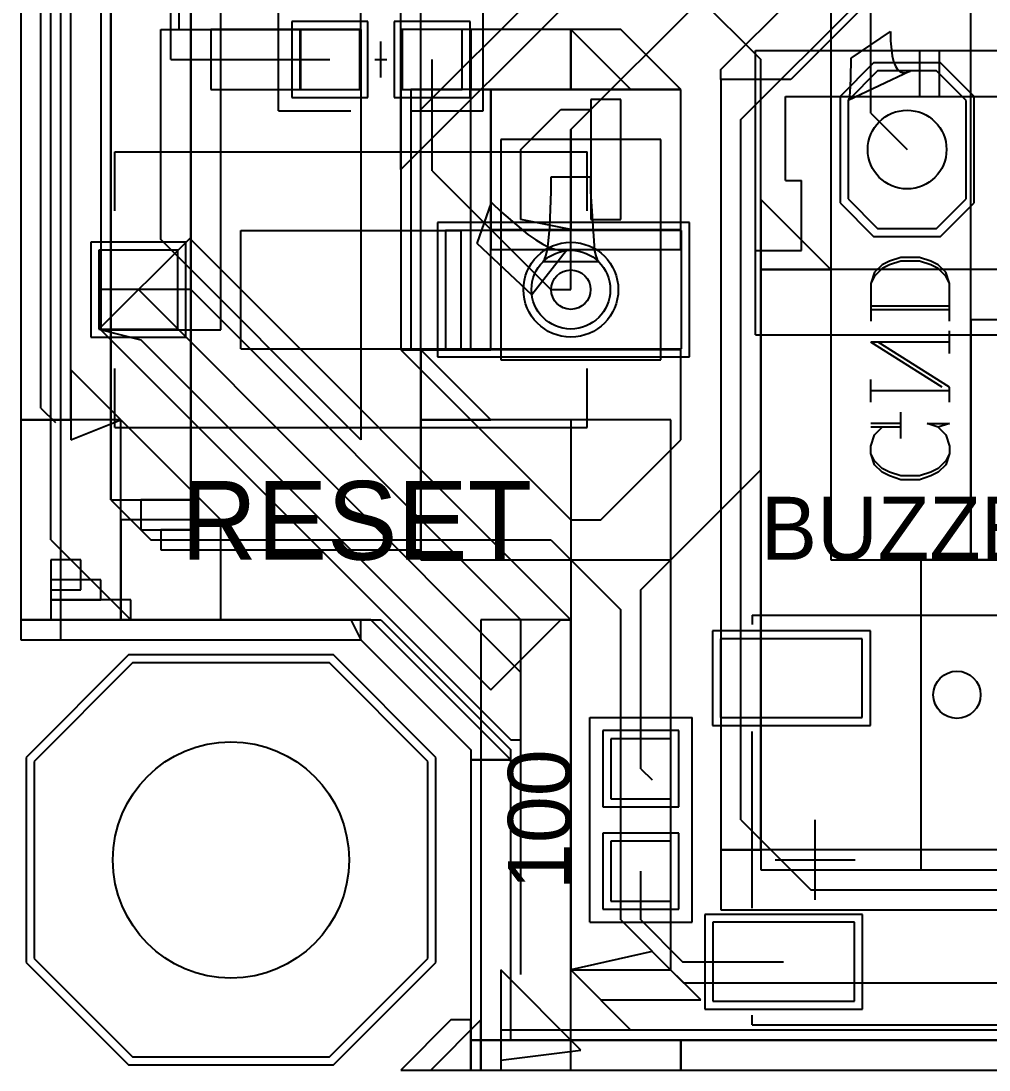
# Model space of a CAD drawing. Header units: millimetres. Extents: x 57.6 to 115.3, y 47.5 to 119.3.
# Drawn here: x 58.42 to 70.72, y 48.26 to 61.58 of the extents above; entities that cross this region are included whole.
import ezdxf

# ---------------------------------------------------------------- set-up
doc = ezdxf.new("R2010")
doc.units = ezdxf.units.MM
for name, color, linetype in [('BottomLayer', 5, 'Continuous'), ('BottomOverlay', 54, 'Continuous'), ('BottomSolder', 6, 'Continuous'), ('PadHoleLayer', 156, 'Continuous'), ('TopLayer', 1, 'Continuous'), ('TopOverlay', 2, 'Continuous'), ('TopSolder', 216, 'Continuous'), ('ViaHoleLayer', 16, 'Continuous')]:
    doc.layers.add(name, color=color, linetype=linetype)

msp = doc.modelspace()

# ---------------------------------------------------------------- linework, layer by layer
at = {"layer": 'BottomLayer'}
for p, q in [((58.801, 54.991), (58.801, 90.297)), ((58.42, 88.138), (58.42, 53.721)), ((58.928, 53.721), (58.928, 88.138)), ((59.563, 64.897), (59.563, 55.499)), ((60.579, 55.499), (60.579, 64.897)), ((59.563, 55.499), (59.563, 64.643)), ((65.405, 60.198), (68.199, 62.992)), ((63.246, 59.69), (63.246, 62.738)), ((60.579, 62.611), (60.579, 54.864)), ((63.5, 54.864), (63.5, 62.611)), ((65.659, 62.611), (63.5, 60.452)), ((63.5, 60.452), (63.5, 62.611)), ((66.04, 62.484), (63.246, 59.69)), ((67.31, 60.96), (68.453, 62.103)), ((69.469, 62.103), (68.199, 60.833)), ((67.564, 60.325), (69.088, 61.849)), ((67.31, 60.833), (67.31, 60.96)), ((69.301, 60.944), (68.926, 60.569)), ((70.051, 60.944), (69.301, 60.944)), ((70.426, 60.569), (70.051, 60.944)), ((67.31, 60.833), (67.31, 51.054)), ((67.818, 60.833), (67.31, 60.833)), ((68.199, 60.833), (67.31, 60.833)), ((67.818, 51.054), (67.818, 60.833)), ((65.659, 60.579), (65.659, 59.055)), ((66.04, 60.579), (65.659, 60.579)), ((66.04, 59.055), (66.04, 60.579)), ((68.926, 60.569), (68.926, 59.319)), ((70.426, 59.319), (70.426, 60.569)), ((64.77, 59.944), (65.278, 60.452)), ((65.278, 60.452), (65.659, 60.452)), ((65.659, 60.452), (65.405, 60.198)), ((67.564, 51.435), (67.564, 60.325)), ((65.405, 58.166), (65.405, 60.198)), ((65.405, 60.198), (65.405, 58.928)), ((64.516, 60.071), (64.516, 57.277)), ((66.548, 60.071), (64.516, 60.071)), ((66.548, 57.277), (66.548, 60.071)), ((64.77, 59.055), (64.77, 59.944)), ((65.154, 59.413), (65.155, 59.599)), ((65.155, 59.599), (65.655, 59.599)), ((65.655, 59.599), (65.656, 59.413)), ((65.138, 58.958), (65.154, 59.413)), ((65.656, 59.413), (65.706, 58.66)), ((68.707, 58.42), (67.818, 59.309)), ((67.818, 59.309), (67.818, 58.42)), ((68.926, 59.319), (69.301, 58.944)), ((70.051, 58.944), (70.426, 59.319)), ((65.405, 58.928), (64.77, 59.055)), ((65.659, 59.055), (66.04, 59.055)), ((65.118, 58.742), (65.138, 58.958)), ((69.301, 58.944), (70.051, 58.944)), ((65.104, 58.66), (65.118, 58.742)), ((65.071, 58.549), (65.089, 58.596)), ((65.089, 58.596), (65.104, 58.66)), ((65.706, 58.66), (65.721, 58.596)), ((65.721, 58.596), (65.739, 58.549)), ((65.051, 58.519), (65.071, 58.549)), ((65.759, 58.519), (65.051, 58.519)), ((65.739, 58.549), (65.759, 58.519)), ((67.818, 58.42), (67.818, 50.8)), ((76.835, 58.42), (67.818, 58.42)), ((67.818, 58.42), (68.707, 58.42)), ((64.389, 56.515), (63.5, 57.404)), ((63.5, 57.404), (63.5, 56.515)), ((64.516, 57.277), (66.548, 57.277)), ((63.5, 56.515), (63.5, 54.737)), ((66.675, 56.515), (63.5, 56.515)), ((63.5, 56.515), (64.389, 56.515)), ((65.405, 56.515), (65.405, 49.53)), ((66.675, 56.515), (65.405, 56.515)), ((66.675, 54.737), (66.675, 56.515)), ((66.675, 49.53), (66.675, 56.515)), ((59.563, 55.499), (60.071, 54.991)), ((59.563, 55.499), (60.579, 55.499)), ((59.944, 55.499), (59.944, 55.118)), ((60.579, 55.499), (59.944, 55.499)), ((60.579, 55.118), (60.579, 55.499)), ((59.944, 55.118), (60.579, 55.118)), ((60.198, 55.118), (60.198, 54.864)), ((60.579, 55.118), (60.198, 55.118)), ((60.579, 54.864), (60.579, 55.118)), ((58.801, 54.991), (59.817, 53.975)), ((60.071, 54.991), (65.151, 54.991)), ((65.151, 54.991), (66.04, 54.102)), ((58.801, 54.737), (58.801, 54.356)), ((59.182, 54.737), (58.801, 54.737)), ((59.182, 54.356), (59.182, 54.737)), ((60.198, 54.864), (60.579, 54.864)), ((60.579, 54.864), (63.5, 54.864)), ((63.5, 54.737), (66.675, 54.737)), ((58.801, 54.483), (58.801, 54.229)), ((59.436, 54.483), (58.801, 54.483)), ((59.436, 54.229), (59.436, 54.483)), ((58.801, 54.356), (59.182, 54.356)), ((58.801, 54.229), (59.436, 54.229)), ((58.801, 54.229), (58.801, 53.975)), ((59.817, 54.229), (58.801, 54.229)), ((59.817, 53.975), (59.817, 54.229)), ((66.04, 50.165), (66.04, 54.102)), ((58.42, 53.975), (58.42, 53.721)), ((62.738, 53.975), (58.42, 53.975)), ((58.801, 53.975), (59.817, 53.975)), ((59.817, 53.975), (62.992, 53.975)), ((62.611, 53.975), (62.738, 53.721)), ((62.865, 53.975), (62.611, 53.975)), ((62.738, 53.721), (62.738, 53.975)), ((64.643, 52.197), (62.865, 53.975)), ((62.992, 53.975), (64.643, 52.324)), ((58.42, 53.721), (62.738, 53.721)), ((58.42, 53.721), (58.928, 53.721)), ((62.738, 53.721), (64.135, 52.324)), ((59.837, 53.427), (58.587, 52.177)), ((62.337, 53.427), (59.837, 53.427)), ((63.587, 52.177), (62.337, 53.427)), ((64.135, 52.324), (64.135, 52.197)), ((64.643, 48.641), (64.643, 52.324)), ((58.587, 52.177), (58.587, 49.677)), ((63.587, 49.677), (63.587, 52.177)), ((64.135, 52.197), (64.135, 48.641)), ((64.643, 52.197), (64.135, 52.197)), ((64.135, 52.197), (64.643, 52.197)), ((64.643, 48.641), (64.643, 52.197)), ((67.564, 51.435), (68.453, 50.546)), ((67.31, 51.054), (67.31, 50.292)), ((74.041, 51.054), (67.31, 51.054)), ((67.31, 51.054), (67.818, 51.054)), ((67.818, 50.8), (76.835, 50.8)), ((68.453, 50.546), (83.312, 50.546)), ((67.31, 50.292), (74.041, 50.292)), ((66.04, 50.165), (66.837, 49.368)), ((58.587, 49.677), (59.837, 48.427)), ((62.337, 48.427), (63.587, 49.677)), ((66.439, 49.766), (65.405, 49.53)), ((67.056, 49.149), (66.439, 49.766)), ((65.532, 48.514), (64.516, 49.53)), ((64.516, 49.53), (64.516, 48.387)), ((65.405, 49.53), (66.675, 49.53)), ((65.405, 49.53), (65.786, 49.149)), ((66.837, 49.368), (106.645, 49.368)), ((65.786, 49.149), (67.056, 49.149)), ((63.881, 48.895), (63.246, 48.26)), ((64.135, 48.895), (63.881, 48.895)), ((64.135, 48.26), (64.135, 48.895)), ((64.135, 48.641), (64.135, 48.26)), ((66.802, 48.641), (64.135, 48.641)), ((64.135, 48.641), (64.643, 48.641)), ((64.643, 48.641), (107.442, 48.641)), ((66.802, 48.641), (66.802, 48.26)), ((108.585, 48.641), (66.802, 48.641)), ((66.802, 48.26), (66.802, 48.641)), ((64.516, 48.387), (65.532, 48.514)), ((59.837, 48.427), (62.337, 48.427)), ((63.246, 48.26), (64.135, 48.26)), ((64.135, 48.26), (66.802, 48.26)), ((66.802, 48.26), (108.585, 48.26))]:
    msp.add_line(p, q, dxfattribs=at)
msp.add_circle((65.405, 58.166), 0.5, dxfattribs=at)
at = {"layer": 'BottomOverlay'}
for p, q in [((69.358, 58.481), (69.263, 58.386)), ((69.453, 58.529), (69.358, 58.481)), ((69.453, 58.481), (69.358, 58.433)), ((69.596, 58.576), (69.453, 58.529)), ((69.596, 58.529), (69.453, 58.481)), ((69.834, 58.576), (69.596, 58.576)), ((69.834, 58.529), (69.596, 58.529)), ((69.977, 58.529), (69.834, 58.576)), ((69.977, 58.481), (69.834, 58.529)), ((70.072, 58.481), (69.977, 58.529)), ((70.072, 58.433), (69.977, 58.481)), ((70.167, 58.386), (70.072, 58.481)), ((69.263, 58.386), (69.215, 58.243)), ((69.263, 58.338), (69.215, 58.243)), ((69.358, 58.433), (69.263, 58.338)), ((70.167, 58.338), (70.072, 58.433)), ((70.215, 58.243), (70.167, 58.386)), ((70.215, 58.243), (70.167, 58.338)), ((69.215, 58.243), (69.215, 57.767)), ((70.215, 57.767), (70.215, 58.243)), ((70.215, 57.957), (69.215, 57.957)), ((70.215, 57.91), (69.215, 57.91)), ((70.215, 57.357), (70.215, 57.643)), ((70.12, 56.929), (69.215, 57.5)), ((70.215, 57.5), (69.215, 57.5)), ((70.215, 56.929), (69.31, 57.5)), ((69.215, 56.739), (69.215, 57.024)), ((70.215, 56.881), (69.215, 56.881)), ((70.215, 56.739), (70.215, 56.929)), ((69.596, 56.277), (69.596, 56.61)), ((69.596, 56.467), (69.215, 56.467)), ((70.072, 56.42), (69.929, 56.467)), ((69.929, 56.467), (70.215, 56.467)), ((70.215, 56.467), (70.072, 56.42)), ((69.596, 56.42), (69.215, 56.42)), ((69.263, 56.324), (69.358, 56.42)), ((70.072, 56.42), (70.167, 56.324)), ((69.215, 56.181), (69.263, 56.324)), ((70.167, 56.324), (70.215, 56.181)), ((69.215, 56.086), (69.215, 56.181)), ((69.263, 55.943), (69.215, 56.086)), ((69.263, 55.991), (69.215, 56.086)), ((70.215, 56.086), (70.167, 55.943)), ((70.215, 56.086), (70.167, 55.991)), ((70.215, 56.181), (70.215, 56.086)), ((69.358, 55.896), (69.263, 55.991)), ((69.358, 55.848), (69.263, 55.943)), ((70.167, 55.991), (70.072, 55.896)), ((70.167, 55.943), (70.072, 55.848)), ((69.453, 55.848), (69.358, 55.896)), ((69.453, 55.801), (69.358, 55.848)), ((69.596, 55.801), (69.453, 55.848)), ((69.596, 55.753), (69.453, 55.801)), ((69.834, 55.801), (69.596, 55.801)), ((69.977, 55.848), (69.834, 55.801)), ((69.977, 55.801), (69.834, 55.753)), ((70.072, 55.896), (69.977, 55.848)), ((70.072, 55.848), (69.977, 55.801)), ((69.834, 55.753), (69.596, 55.753))]:
    msp.add_line(p, q, dxfattribs=at)
at = {"layer": 'BottomSolder'}
for p, q in [((69.25, 61.046), (68.824, 60.62)), ((70.102, 61.046), (69.25, 61.046)), ((70.528, 60.62), (70.102, 61.046)), ((68.824, 60.62), (68.824, 59.268)), ((70.528, 59.268), (70.528, 60.62)), ((68.824, 59.268), (69.25, 58.842)), ((70.102, 58.842), (70.528, 59.268)), ((69.25, 58.842), (70.102, 58.842)), ((59.786, 53.529), (58.485, 52.228)), ((62.388, 53.529), (59.786, 53.529)), ((63.689, 52.228), (62.388, 53.529)), ((58.485, 52.228), (58.485, 49.626)), ((63.689, 49.626), (63.689, 52.228)), ((58.485, 49.626), (59.786, 48.325)), ((62.388, 48.325), (63.689, 49.626)), ((59.786, 48.325), (62.388, 48.325))]:
    msp.add_line(p, q, dxfattribs=at)
msp.add_circle((65.405, 58.166), 0.602, dxfattribs=at)
at = {"layer": 'PadHoleLayer'}
for centre, radius in [((69.676, 59.944), 0.5), ((61.087, 50.927), 1.5)]:
    msp.add_circle(centre, radius, dxfattribs=at)
at = {"layer": 'TopLayer'}
for p, q in [((58.42, 99.187), (58.42, 56.515)), ((59.055, 56.515), (59.055, 99.187)), ((58.674, 56.663), (58.674, 97.061)), ((59.436, 78.613), (59.436, 57.658)), ((60.96, 57.658), (60.96, 78.613)), ((60.427, 65.405), (60.427, 61.468)), ((62.738, 61.468), (62.738, 65.405)), ((60.325, 61.087), (60.325, 64.994)), ((69.215, 60.405), (69.215, 64.546)), ((65.024, 63.881), (67.818, 61.087)), ((68.707, 62.865), (68.707, 54.737)), ((70.485, 54.737), (70.485, 62.865)), ((60.198, 61.468), (62.738, 61.468)), ((60.198, 58.801), (60.198, 61.468)), ((60.427, 61.468), (62.738, 61.468)), ((60.833, 61.468), (60.833, 60.706)), ((61.976, 61.468), (60.833, 61.468)), ((61.961, 61.468), (61.961, 60.706)), ((62.723, 61.468), (61.961, 61.468)), ((61.976, 60.706), (61.976, 61.468)), ((62.723, 60.706), (62.723, 61.468)), ((62.738, 61.468), (62.738, 56.261)), ((63.246, 61.468), (63.246, 57.404)), ((64.135, 61.468), (63.246, 61.468)), ((63.261, 61.468), (63.261, 60.706)), ((64.023, 61.468), (63.261, 61.468)), ((64.023, 60.706), (64.023, 61.468)), ((64.135, 61.468), (64.135, 60.706)), ((65.405, 61.468), (64.135, 61.468)), ((64.135, 57.404), (64.135, 61.468)), ((65.405, 60.706), (65.405, 61.468)), ((66.04, 61.468), (65.405, 61.468)), ((65.405, 61.468), (65.405, 60.706)), ((65.405, 60.706), (65.405, 61.468)), ((65.405, 61.468), (66.167, 60.706)), ((66.802, 60.706), (66.04, 61.468)), ((68.965, 61.103), (69.465, 61.441)), ((69.465, 61.441), (69.467, 61.324)), ((69.467, 61.324), (69.487, 61.135)), ((69.487, 61.135), (69.505, 61.062)), ((60.325, 61.087), (62.342, 61.087)), ((63.642, 59.675), (63.642, 61.087)), ((67.818, 55.88), (67.818, 61.087)), ((68.962, 60.845), (68.965, 61.103)), ((69.505, 61.062), (69.527, 61.005)), ((69.527, 61.005), (69.555, 60.962)), ((69.301, 60.944), (68.926, 60.569)), ((69.715, 60.938), (68.929, 60.568)), ((70.051, 60.944), (69.301, 60.944)), ((69.555, 60.962), (69.587, 60.933)), ((69.587, 60.933), (69.625, 60.92)), ((69.625, 60.92), (69.667, 60.921)), ((69.667, 60.921), (69.715, 60.938)), ((70.426, 60.569), (70.051, 60.944)), ((68.952, 60.67), (68.962, 60.845)), ((60.833, 60.706), (61.976, 60.706)), ((61.961, 60.706), (62.723, 60.706)), ((63.261, 60.706), (64.023, 60.706)), ((63.373, 60.706), (63.373, 57.404)), ((64.389, 60.706), (63.373, 60.706)), ((64.135, 60.706), (65.405, 60.706)), ((64.389, 60.706), (64.389, 58.674)), ((66.802, 60.706), (64.389, 60.706)), ((64.389, 60.706), (64.389, 58.928)), ((66.802, 60.706), (64.389, 60.706)), ((64.389, 57.404), (64.389, 60.706)), ((65.405, 60.706), (66.802, 60.706)), ((66.167, 60.706), (65.405, 60.706)), ((66.802, 58.674), (66.802, 60.706)), ((66.802, 58.928), (66.802, 60.706)), ((68.936, 60.579), (68.942, 60.6)), ((68.942, 60.6), (68.948, 60.631)), ((68.948, 60.631), (68.952, 60.67)), ((68.926, 60.569), (68.926, 59.319)), ((68.929, 60.568), (68.936, 60.579)), ((70.426, 59.319), (70.426, 60.569)), ((69.215, 60.405), (69.676, 59.944)), ((63.642, 59.675), (65.151, 58.166)), ((64.213, 58.75), (64.398, 59.273)), ((64.398, 59.273), (64.523, 59.151)), ((68.926, 59.319), (69.301, 58.944)), ((70.051, 58.944), (70.426, 59.319)), ((64.523, 59.151), (64.859, 58.866)), ((66.811, 58.916), (63.811, 58.916)), ((63.811, 58.916), (63.811, 57.416)), ((64.389, 58.928), (66.802, 58.928)), ((64.859, 58.866), (64.958, 58.798)), ((66.811, 57.416), (66.811, 58.916)), ((69.301, 58.944), (70.051, 58.944)), ((60.563, 58.817), (59.41, 57.665)), ((62.738, 56.261), (60.198, 58.801)), ((65.405, 53.975), (60.563, 58.817)), ((64.909, 58.101), (64.213, 58.75)), ((64.958, 58.798), (65.049, 58.744)), ((65.049, 58.744), (65.134, 58.703)), ((60.411, 58.666), (59.411, 58.666)), ((59.411, 58.666), (59.411, 57.666)), ((60.411, 57.666), (60.411, 58.666)), ((64.389, 58.674), (66.802, 58.674)), ((65.348, 58.663), (64.909, 58.101)), ((65.134, 58.703), (65.213, 58.676)), ((65.213, 58.676), (65.284, 58.663)), ((65.284, 58.663), (65.348, 58.663)), ((59.436, 58.166), (59.436, 57.658)), ((60.579, 58.166), (59.436, 58.166)), ((59.911, 58.166), (64.77, 53.307)), ((64.77, 53.975), (60.579, 58.166)), ((65.151, 58.166), (65.311, 58.166)), ((65.311, 58.166), (65.405, 58.166)), ((59.41, 57.665), (59.944, 57.531)), ((59.411, 57.666), (60.411, 57.666)), ((70.485, 57.785), (70.485, 54.737)), ((73.025, 57.785), (70.485, 57.785)), ((59.436, 57.658), (60.96, 57.658)), ((59.436, 57.658), (64.643, 52.451)), ((59.944, 57.531), (64.389, 53.086)), ((63.246, 57.404), (64.135, 57.404)), ((66.802, 57.404), (63.246, 57.404)), ((63.246, 57.404), (65.405, 55.245)), ((63.373, 57.404), (64.389, 57.404)), ((63.811, 57.416), (66.811, 57.416)), ((66.802, 56.261), (66.802, 57.404)), ((59.69, 56.515), (59.055, 57.15)), ((59.055, 57.15), (59.055, 56.261)), ((58.674, 56.663), (58.859, 56.478)), ((58.42, 56.515), (58.42, 53.975)), ((59.69, 56.515), (58.42, 56.515)), ((58.42, 56.515), (59.055, 56.515)), ((59.055, 56.261), (59.69, 56.515)), ((59.69, 53.975), (59.69, 56.515)), ((59.69, 55.245), (59.69, 56.515)), ((59.69, 56.515), (60.96, 55.245)), ((65.786, 55.245), (66.802, 56.261)), ((66.294, 54.356), (67.818, 55.88)), ((59.69, 55.245), (59.69, 53.975)), ((60.96, 55.245), (59.69, 55.245)), ((60.96, 55.245), (59.69, 55.245)), ((60.96, 53.975), (60.96, 55.245)), ((65.405, 55.245), (65.786, 55.245)), ((68.707, 54.737), (70.485, 54.737)), ((69.85, 54.737), (69.85, 50.8)), ((73.025, 54.737), (69.85, 54.737)), ((70.485, 54.737), (73.025, 54.737)), ((66.294, 52.085), (66.294, 54.356)), ((58.42, 53.975), (59.69, 53.975)), ((59.69, 53.975), (60.96, 53.975)), ((64.262, 53.975), (64.262, 48.26)), ((65.405, 53.975), (64.262, 53.975)), ((64.389, 53.086), (65.278, 53.975)), ((64.77, 52.451), (64.77, 53.975)), ((65.278, 53.975), (65.405, 53.975)), ((65.405, 48.26), (65.405, 53.975)), ((69.107, 53.735), (67.307, 53.735)), ((67.307, 53.735), (67.307, 52.735)), ((69.107, 52.735), (69.107, 53.735)), ((59.837, 53.427), (58.587, 52.177)), ((62.337, 53.427), (59.837, 53.427)), ((63.587, 52.177), (62.337, 53.427)), ((64.77, 49.472), (64.77, 53.307)), ((67.307, 52.735), (69.107, 52.735)), ((64.643, 52.451), (64.77, 52.451)), ((66.675, 52.466), (65.913, 52.466)), ((65.913, 52.466), (65.913, 51.704)), ((66.675, 51.704), (66.675, 52.466)), ((58.587, 52.177), (58.587, 49.677)), ((63.587, 49.677), (63.587, 52.177)), ((66.294, 52.085), (66.436, 51.943)), ((65.913, 51.704), (66.675, 51.704)), ((66.675, 51.166), (65.913, 51.166)), ((65.913, 51.166), (65.913, 50.404)), ((66.675, 50.404), (66.675, 51.166)), ((66.294, 50.165), (66.294, 50.785)), ((69.85, 50.8), (73.025, 50.8)), ((65.913, 50.404), (66.675, 50.404)), ((66.294, 50.165), (66.824, 49.635)), ((69.008, 50.135), (67.208, 50.135)), ((67.208, 50.135), (67.208, 49.135)), ((69.008, 49.135), (69.008, 50.135)), ((58.587, 49.677), (59.837, 48.427)), ((62.337, 48.427), (63.587, 49.677)), ((66.824, 49.635), (68.108, 49.635)), ((65.405, 48.768), (65.405, 49.53)), ((65.405, 49.53), (66.167, 48.768)), ((67.208, 49.135), (69.008, 49.135)), ((64.262, 48.895), (63.627, 48.26)), ((64.262, 48.26), (64.262, 48.895)), ((64.516, 48.768), (64.516, 48.26)), ((92.075, 48.768), (64.516, 48.768)), ((66.167, 48.768), (65.405, 48.768)), ((59.837, 48.427), (62.337, 48.427)), ((63.627, 48.26), (64.262, 48.26)), ((64.262, 48.26), (65.405, 48.26)), ((64.516, 48.26), (92.075, 48.26))]:
    msp.add_line(p, q, dxfattribs=at)
msp.add_circle((65.405, 58.166), 0.5, dxfattribs=at)
at = {"layer": 'TopOverlay'}
for p, q in [((61.692, 60.437), (61.692, 61.737)), ((64.292, 60.437), (64.292, 61.737)), ((62.992, 60.858), (62.992, 61.316)), ((67.751, 57.594), (67.751, 61.201)), ((67.751, 61.201), (81.601, 61.201)), ((69.834, 61.201), (69.834, 60.617)), ((70.088, 60.617), (70.088, 61.201)), ((62.916, 61.087), (62.992, 61.087)), ((62.992, 61.087), (63.068, 61.087)), ((68.132, 59.55), (68.132, 60.617)), ((68.132, 60.617), (81.22, 60.617)), ((61.692, 60.437), (62.611, 60.437)), ((63.373, 60.437), (64.292, 60.437)), ((59.611, 59.916), (65.611, 59.916)), ((59.611, 59.166), (59.611, 59.916)), ((65.611, 59.166), (65.611, 59.916)), ((65.611, 59.916), (65.611, 59.916)), ((68.132, 59.55), (68.335, 59.55)), ((68.335, 58.661), (68.335, 59.55)), ((59.611, 59.166), (59.611, 59.166)), ((61.211, 58.916), (64.011, 58.916)), ((61.211, 57.416), (61.211, 58.916)), ((64.011, 57.416), (64.011, 58.916)), ((67.751, 58.661), (68.335, 58.661)), ((67.751, 57.594), (81.601, 57.594)), ((61.211, 57.416), (64.011, 57.416)), ((59.611, 56.416), (59.611, 57.166)), ((65.611, 56.416), (65.611, 57.166)), ((65.611, 57.166), (65.611, 57.166)), ((59.611, 56.416), (65.611, 56.416)), ((59.611, 56.416), (59.611, 56.416)), ((67.709, 54.035), (72.909, 54.035)), ((67.709, 54.035), (67.709, 53.915)), ((65.644, 50.135), (65.644, 52.735)), ((65.644, 52.735), (66.944, 52.735)), ((66.944, 50.135), (66.944, 52.735)), ((67.709, 50.314), (67.709, 52.556)), ((68.509, 50.419), (68.509, 51.435)), ((68.001, 50.927), (69.017, 50.927)), ((65.644, 50.135), (66.944, 50.135)), ((67.709, 48.835), (67.709, 48.955)), ((67.709, 48.835), (72.909, 48.835))]:
    msp.add_line(p, q, dxfattribs=at)
msp.add_circle((70.309, 53.023), 0.3, dxfattribs=at)
at = {"layer": 'TopSolder'}
for p, q in [((61.859, 61.57), (61.859, 60.604)), ((62.825, 61.57), (61.859, 61.57)), ((62.825, 60.604), (62.825, 61.57)), ((63.159, 61.57), (63.159, 60.604)), ((64.125, 61.57), (63.159, 61.57)), ((64.125, 60.604), (64.125, 61.57)), ((69.25, 61.046), (68.824, 60.62)), ((70.102, 61.046), (69.25, 61.046)), ((70.528, 60.62), (70.102, 61.046)), ((61.859, 60.604), (62.825, 60.604)), ((63.159, 60.604), (64.125, 60.604)), ((68.824, 60.62), (68.824, 59.268)), ((70.528, 59.268), (70.528, 60.62)), ((68.824, 59.268), (69.25, 58.842)), ((70.102, 58.842), (70.528, 59.268)), ((66.913, 59.018), (63.709, 59.018)), ((63.709, 59.018), (63.709, 57.314)), ((66.913, 57.314), (66.913, 59.018)), ((60.513, 58.768), (59.309, 58.768)), ((59.309, 58.768), (59.309, 57.564)), ((60.513, 57.564), (60.513, 58.768)), ((69.25, 58.842), (70.102, 58.842)), ((59.309, 57.564), (60.513, 57.564)), ((63.709, 57.314), (66.913, 57.314)), ((69.209, 53.837), (67.205, 53.837)), ((67.205, 53.837), (67.205, 52.634)), ((69.209, 52.634), (69.209, 53.837)), ((59.786, 53.529), (58.485, 52.228)), ((62.388, 53.529), (59.786, 53.529)), ((63.689, 52.228), (62.388, 53.529)), ((67.205, 52.634), (69.209, 52.634)), ((66.777, 52.568), (65.811, 52.568)), ((65.811, 52.568), (65.811, 51.602)), ((66.777, 51.602), (66.777, 52.568)), ((58.485, 52.228), (58.485, 49.626)), ((63.689, 49.626), (63.689, 52.228)), ((65.811, 51.602), (66.777, 51.602)), ((66.777, 51.268), (65.811, 51.268)), ((65.811, 51.268), (65.811, 50.302)), ((66.777, 50.302), (66.777, 51.268)), ((65.811, 50.302), (66.777, 50.302)), ((69.109, 50.236), (67.106, 50.236)), ((67.106, 50.236), (67.106, 49.033)), ((69.109, 49.033), (69.109, 50.236)), ((58.485, 49.626), (59.786, 48.325)), ((62.388, 48.325), (63.689, 49.626)), ((67.106, 49.033), (69.109, 49.033)), ((59.786, 48.325), (62.388, 48.325))]:
    msp.add_line(p, q, dxfattribs=at)
msp.add_circle((65.405, 58.166), 0.602, dxfattribs=at)
at = {"layer": 'ViaHoleLayer'}
msp.add_circle((65.405, 58.166), 0.25, dxfattribs=at)

# ---------------------------------------------------------------- texts
at = {"layer": 'TopOverlay'}
for s, height, p in [('RESET', 1, (60.452, 54.737)), ('BUZZER', 0.8, (67.818, 54.737))]:
    msp.add_text(s, height=height, dxfattribs=at).set_placement(p)
msp.add_text('100', height=0.8, rotation=90, dxfattribs=at).set_placement((65.405, 50.546))

doc.saveas('drawing.dxf')
